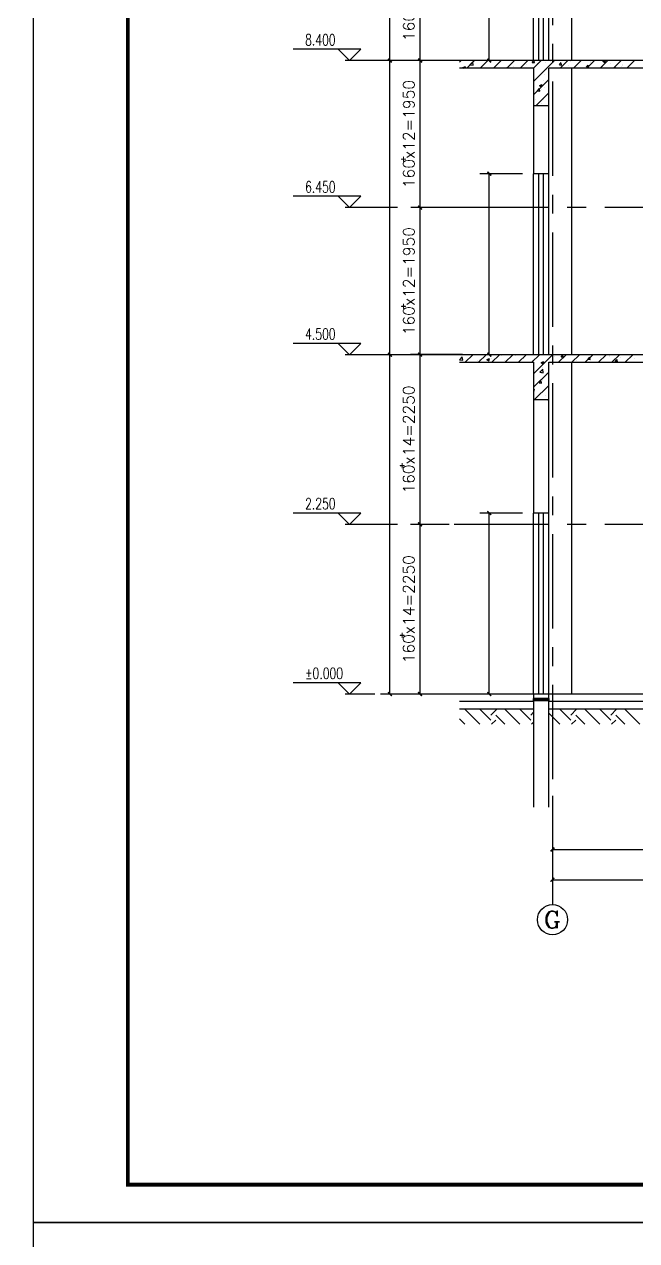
# Model space of a CAD drawing. Extents: x -4968480 to 5598971, y -5343220 to -29066.
# Drawn here: x 269488 to 277613, y -59008 to -42880 of the extents above; entities that cross this region are included whole.
import ezdxf
from ezdxf.enums import TextEntityAlignment as Align

# ---------------------------------------------------------------- set-up
doc = ezdxf.new("R2010")
doc.units = 0
doc.header["$LTSCALE"] = 1000
doc.header["$MEASUREMENT"] = 0
doc.linetypes.add('CENTER', pattern=[2, 1.25, -0.25, 0.25, -0.25])
doc.layers.get('0').update_dxf_attribs({"linetype": 'CONTINUOUS'})
doc.layers.get('Defpoints').update_dxf_attribs({"linetype": 'CONTINUOUS'})
for name, color, linetype in [('AXIS', 3, 'CONTINUOUS'), ('AXIS_TEXT', 7, 'CONTINUOUS'), ('DOTE', 1, 'CENTER'), ('PUB_DIM', 3, 'CONTINUOUS'), ('PUB_TEXT', 7, 'CONTINUOUS'), ('WALL', 2, 'CONTINUOUS'), ('WINDOW', 4, 'CONTINUOUS')]:
    doc.layers.add(name, color=color, linetype=linetype)
doc.styles.add('_TCH_AXIS', font='COMPLEX', dxfattribs={"bigfont": 'GBCBIG'})
doc.styles.add('_TCH_DIM', font='SIMPLEX', dxfattribs={"bigfont": 'GBCBIG'})
doc.styles.add('宋体', font='GBENOR', dxfattribs={"bigfont": 'GBCBIG'})
doc.dimstyles.new('DIMN', dxfattribs={"dimtxt": 300, "dimasz": 100, "dimexe": 250, "dimexo": 300, "dimgap": 150, "dimtad": 1, "dimdec": 0, "dimzin": 0, "dimdsep": 46, "dimtxsty": '_TCH_DIM', "dimblk": 'ARCHTICK', "dimcen": 0.09, "dimclrt": 7, "dimazin": 2, "dimtfac": 1, "dimtdec": 0, "dimtix": 1, "dimtmove": 2, "dimatfit": 3, "dimldrblk": 'ARCHTICK', "dimfxl": 1, "dimtolj": 1, "dimtzin": 0, "dimarcsym": 0})

# ---------------------------------------------------------------- blocks, each defined once
blk = doc.blocks.new('_ArchTick')
at = {"color": 0, "linetype": 'ByBlock', "const_width": 0.4}
blk.add_lwpolyline([(-0.5, -0.5), (0.5, 0.5)], dxfattribs=at)
blk = doc.blocks.new('*D39')
at = {"layer": 'Defpoints', "color": 0, "transparency": 16777216}
for p in [(274740, -41410), (275452, -41410, -24317), (275452, -43360, -24317)]:
    blk.add_point(p, dxfattribs=at)
at = {"layer": 'PUB_DIM', "color": 0, "lineweight": -2, "transparency": 16777216}
for p, q in [((275302, -41410), (274615, -41410)), ((274740, -43360), (274740, -41410)), ((275302, -43360), (274615, -43360))]:
    blk.add_line(p, q, dxfattribs=at)
at = {"layer": 'PUB_DIM', "color": 0, "lineweight": -2, "transparency": 16777216, "xscale": 50, "yscale": 50, "zscale": 50}
for p, rotation in [((274740, -41410), 90), ((274740, -43360), 270)]:
    blk.add_blockref('_ArchTick', p, dxfattribs=dict(at, rotation=rotation))
at = {"layer": 'PUB_DIM', "color": 7, "transparency": 16777216, "insert": (274590, -42385), "char_height": 150, "attachment_point": 5, "rotation": 90, "style": '_TCH_DIM'}
blk.add_mtext('\\A1;160x12=1950', dxfattribs=at)
blk = doc.blocks.new('*D40')
at = {"layer": 'Defpoints', "color": 0, "transparency": 16777216}
for p in [(274740, -43360), (275452, -43360, -24317), (275452, -45310, -24317)]:
    blk.add_point(p, dxfattribs=at)
at = {"layer": 'PUB_DIM', "color": 0, "lineweight": -2, "transparency": 16777216}
for p, q in [((275302, -43360), (274615, -43360)), ((274740, -45310), (274740, -43360)), ((275302, -45310), (274615, -45310))]:
    blk.add_line(p, q, dxfattribs=at)
at = {"layer": 'PUB_DIM', "color": 0, "lineweight": -2, "transparency": 16777216, "xscale": 50, "yscale": 50, "zscale": 50}
for p, rotation in [((274740, -43360), 90), ((274740, -45310), 270)]:
    blk.add_blockref('_ArchTick', p, dxfattribs=dict(at, rotation=rotation))
at = {"layer": 'PUB_DIM', "color": 7, "transparency": 16777216, "insert": (274590, -44335), "char_height": 150, "attachment_point": 5, "rotation": 90, "style": '_TCH_DIM'}
blk.add_mtext('\\A1;160x12=1950', dxfattribs=at)
blk = doc.blocks.new('*D41')
at = {"layer": 'Defpoints', "color": 0, "transparency": 16777216}
for p in [(274740, -45310), (275452, -45310, -24317), (275452, -47260, -24317)]:
    blk.add_point(p, dxfattribs=at)
at = {"layer": 'PUB_DIM', "color": 0, "lineweight": -2, "transparency": 16777216}
for p, q in [((275302, -45310), (274615, -45310)), ((274740, -47260), (274740, -45310)), ((275302, -47260), (274615, -47260))]:
    blk.add_line(p, q, dxfattribs=at)
at = {"layer": 'PUB_DIM', "color": 0, "lineweight": -2, "transparency": 16777216, "xscale": 50, "yscale": 50, "zscale": 50}
for p, rotation in [((274740, -45310), 90), ((274740, -47260), 270)]:
    blk.add_blockref('_ArchTick', p, dxfattribs=dict(at, rotation=rotation))
at = {"layer": 'PUB_DIM', "color": 7, "transparency": 16777216, "insert": (274590, -46285), "char_height": 150, "attachment_point": 5, "rotation": 90, "style": '_TCH_DIM'}
blk.add_mtext('\\A1;160x12=1950', dxfattribs=at)
blk = doc.blocks.new('*D42')
at = {"layer": 'Defpoints', "color": 0, "transparency": 16777216}
for p in [(274739, -47260), (275276, -47260, -24317), (275276, -49510, -24317)]:
    blk.add_point(p, dxfattribs=at)
at = {"layer": 'PUB_DIM', "color": 0, "lineweight": -2, "transparency": 16777216}
for p, q in [((275126, -47260), (274614, -47260)), ((274739, -49510), (274739, -47260)), ((275126, -49510), (274614, -49510))]:
    blk.add_line(p, q, dxfattribs=at)
at = {"layer": 'PUB_DIM', "color": 0, "lineweight": -2, "transparency": 16777216, "xscale": 50, "yscale": 50, "zscale": 50}
for p, rotation in [((274739, -47260), 90), ((274739, -49510), 270)]:
    blk.add_blockref('_ArchTick', p, dxfattribs=dict(at, rotation=rotation))
at = {"layer": 'PUB_DIM', "color": 7, "transparency": 16777216, "insert": (274589, -48385), "char_height": 150, "attachment_point": 5, "rotation": 90, "style": '_TCH_DIM'}
blk.add_mtext('\\A1;160x14=2250', dxfattribs=at)
blk = doc.blocks.new('*D43')
at = {"layer": 'Defpoints', "color": 0, "transparency": 16777216}
for p in [(274739, -49510), (275276, -49510, -24317), (275276, -51760, -24317)]:
    blk.add_point(p, dxfattribs=at)
at = {"layer": 'PUB_DIM', "color": 0, "lineweight": -2, "transparency": 16777216}
for p, q in [((275126, -49510), (274614, -49510)), ((274739, -51760), (274739, -49510)), ((275126, -51760), (274614, -51760))]:
    blk.add_line(p, q, dxfattribs=at)
at = {"layer": 'PUB_DIM', "color": 0, "lineweight": -2, "transparency": 16777216, "xscale": 50, "yscale": 50, "zscale": 50}
for p, rotation in [((274739, -49510), 90), ((274739, -51760), 270)]:
    blk.add_blockref('_ArchTick', p, dxfattribs=dict(at, rotation=rotation))
at = {"layer": 'PUB_DIM', "color": 7, "transparency": 16777216, "insert": (274589, -50635), "char_height": 150, "attachment_point": 5, "rotation": 90, "style": '_TCH_DIM'}
blk.add_mtext('\\A1;160x14=2250', dxfattribs=at)

msp = doc.modelspace()

# ---------------------------------------------------------------- hatches: boundary and pattern name
msp.add_hatch(color=8).paths.add_polyline_path([(276246.3, -51820.4), (276446.3, -51820.4), (276446.3, -51850.4), (276246.3, -51850.4)])

# ---------------------------------------------------------------- linework, layer by layer
for p, q in [((276746.3, -39560.4, -24317.3), (276746.3, -43360.4, -24317.3)), ((276746.3, -43460.4, -24317.3), (276746.3, -47260.4, -24317.3)), ((276746.3, -47360.4, -24317.3), (276746.3, -51760.4, -24317.3)), ((276246.3, -51860.4, -46871.2), (275261.1, -51860.4, -48634.7)), ((276446.3, -51820.4, -48634.7), (276246.3, -51820.4, -24317.3)), ((276446.3, -51850.4, -48634.7), (276246.3, -51850.4, -24317.3)), ((277996.3, -51860.4, -43738.6), (276446.3, -51860.4, -46513.2)), ((276246.3, -51960.4, -46871.2), (275261.1, -51960.4, -48634.7)), ((277996.3, -51960.4, -43738.6), (276446.3, -51960.4, -46513.2))]:
    msp.add_line(p, q)
at = {"color": 8}
for p, q in [((275262.5, -43382.5, -24317.3), (275284.6, -43360.4, -24317.3)), ((275275.4, -43375.8, -24317.3), (275275.4, -43375.8, -24317.3)), ((275361.4, -43460.4, -24317.3), (275461.4, -43360.4, -24317.3)), ((275399.7, -43416, -24317.3), (275438.6, -43375.4, -24317.3)), ((275444.1, -43423.1, -24317.3), (275438.6, -43375.6, -24317.3)), ((275538.2, -43460.4, -24317.3), (275638.2, -43360.4, -24317.3)), ((275714.9, -43460.4, -24317.3), (275814.9, -43360.4, -24317.3)), ((275891.7, -43460.4, -24317.3), (275991.7, -43360.4, -24317.3)), ((276068.5, -43460.4, -24317.3), (276168.5, -43360.4, -24317.3)), ((276228.4, -43385.4, -24317.3), (276249.4, -43360.4, -24317.3)), ((276245.3, -43460.4, -24317.3), (276345.3, -43360.4, -24317.3)), ((276258.3, -43388.2, -24317.3), (276253.1, -43360.4, -24317.3)), ((276400.2, -43382.2, -24317.3), (276400.2, -43382.2, -24317.3)), ((276469, -43367.9, -24317.3), (276469, -43367.9, -24317.3)), ((276496.3, -43386.2, -24317.3), (276522, -43360.4, -24317.3)), ((276598.8, -43460.4, -24317.3), (276698.8, -43360.4, -24317.3)), ((276735.9, -43379.2, -24317.3), (276735.9, -43379.2, -24317.3)), ((276775.6, -43460.4, -24317.3), (276875.6, -43360.4, -24317.3)), ((276952.4, -43460.4, -24317.3), (277052.4, -43360.4, -24317.3)), ((277004.3, -43373.9, -24317.3), (277004.3, -43373.9, -24317.3)), ((277129.1, -43460.4, -24317.3), (277229.1, -43360.4, -24317.3)), ((277164.3, -43369.9, -24317.3), (277189, -43360.4, -24317.3)), ((277164.3, -43369.9, -24317.3), (277189.2, -43386.7, -24317.3)), ((277189.1, -43386.9, -24317.3), (277198, -43360.4, -24317.3)), ((277305.9, -43460.4, -24317.3), (277405.9, -43360.4, -24317.3)), ((277482.7, -43460.4, -24317.3), (277582.7, -43360.4, -24317.3)), ((275307.1, -43451.1, -24317.3), (275342.1, -43437.6, -24317.3)), ((275307.1, -43451.1, -24317.3), (275320.9, -43460.4, -24317.3)), ((275334.5, -43460.4, -24317.3), (275342, -43437.8, -24317.3)), ((275399.7, -43416, -24317.3), (275444.1, -43422.9, -24317.3)), ((275890.9, -43449.4, -24317.3), (275890.9, -43449.4, -24317.3)), ((275970.1, -43460.4, -24317.3), (275972.2, -43458.2, -24317.3)), ((275972.4, -43460.4, -24317.3), (275972.2, -43458.4, -24317.3)), ((275984.9, -43437.1, -24317.3), (275984.9, -43437.1, -24317.3)), ((276110.1, -43420.6, -24317.3), (276110.1, -43420.6, -24317.3)), ((276147.7, -43414.2, -24317.3), (276147.7, -43414.2, -24317.3)), ((276228.4, -43385.4, -24317.3), (276258.3, -43388, -24317.3)), ((276246.3, -43636.2, -24317.3), (276496.3, -43386.2, -24317.3)), ((276299.4, -43395.7, -24317.3), (276299.4, -43395.7, -24317.3)), ((276421.2, -43474, -24317.3), (276421.2, -43474, -24317.3)), ((276587, -43416.8, -24317.3), (276611.1, -43388, -24317.3)), ((276587, -43416.8, -24317.3), (276616.9, -43419.4, -24317.3)), ((276616.9, -43419.6, -24317.3), (276611.1, -43388.3, -24317.3)), ((276712.8, -43423.9, -24317.3), (276712.8, -43423.9, -24317.3)), ((276945.7, -43448.1, -24317.3), (276969.8, -43419.4, -24317.3)), ((276945.7, -43448.1, -24317.3), (276975.6, -43450.7, -24317.3)), ((276975.5, -43451, -24317.3), (276969.7, -43419.6, -24317.3)), ((277002.8, -43390.5, -24317.3), (277002.8, -43390.5, -24317.3)), ((277163.1, -43443.9, -24317.3), (277163.1, -43443.9, -24317.3)), ((277239.2, -43451.8, -24317.3), (277239.2, -43451.8, -24317.3)), ((277269.7, -43401.7, -24317.3), (277269.7, -43401.7, -24317.3)), ((277320.3, -43460.4, -24317.3), (277328.4, -43450.8, -24317.3)), ((277330.1, -43460.4, -24317.3), (277328.4, -43451, -24317.3)), ((277415.7, -43433.6, -24317.3), (277415.7, -43433.6, -24317.3)), ((277422.8, -43406.5, -24317.3), (277422.8, -43406.5, -24317.3)), ((277428.5, -43426.9, -24317.3), (277428.5, -43426.9, -24317.3)), ((277536.6, -43413, -24317.3), (277536.6, -43413, -24317.3)), ((276246.3, -43813, -24317.3), (276446.3, -43613, -24317.3)), ((276249.4, -43633.8, -24317.3), (276249.4, -43633.8, -24317.3)), ((276324.1, -43692.4, -24317.3), (276359.1, -43679, -24317.3)), ((276324.1, -43692.4, -24317.3), (276348.9, -43709.2, -24317.3)), ((276348.9, -43709.4, -24317.3), (276359.1, -43679.2, -24317.3)), ((276371.6, -43623.4, -24317.3), (276371.6, -43623.4, -24317.3)), ((276394.1, -43548.6, -24317.3), (276394.1, -43548.6, -24317.3)), ((276275.6, -43960.4, -24317.3), (276446.3, -43789.7, -24317.3)), ((276297.8, -43761.5, -24317.3), (276321.9, -43732.8, -24317.3)), ((276297.8, -43761.5, -24317.3), (276327.7, -43764.1, -24317.3)), ((276327.6, -43764.3, -24317.3), (276321.9, -43733, -24317.3)), ((276352.1, -43748.5, -24317.3), (276352.1, -43748.5, -24317.3)), ((276388, -43715.1, -24317.3), (276388, -43715.1, -24317.3)), ((276440.3, -43808.8, -24317.3), (276440.3, -43808.8, -24317.3)), ((276272.2, -43877.6, -24317.3), (276272.2, -43877.6, -24317.3)), ((276345.8, -43929.2, -24317.3), (276345.8, -43929.2, -24317.3)), ((276382, -43881.5, -24317.3), (276382, -43881.5, -24317.3)), ((275261.1, -47262.1), (275262.8, -47260.4)), ((275261.1, -47327.3), (275299.4, -47287.4)), ((275261.1, -47328.1), (275304.9, -47334.9)), ((275304.9, -47335), (275299.4, -47287.6)), ((275339.6, -47360.4), (275439.6, -47260.4)), ((275371.4, -47353.1), (275371.4, -47353.1)), ((275496.6, -47336.6), (275496.6, -47336.6)), ((275516.3, -47360.4), (275616.3, -47260.4)), ((275528.7, -47321.9), (275528.7, -47321.9)), ((275626.5, -47325.3), (275661.5, -47311.9)), ((275626.5, -47325.3), (275651.4, -47342.1)), ((275651.3, -47342.3), (275661.5, -47312.1)), ((275685.9, -47311.7), (275685.9, -47311.7)), ((275693.1, -47360.4), (275793.1, -47260.4)), ((275820.3, -47271.8), (275820.3, -47271.8)), ((275861.9, -47337.2), (275861.9, -47337.2)), ((275869.9, -47360.4), (275969.9, -47260.4)), ((276001.7, -47270.1), (276001.7, -47270.1)), ((276046.7, -47360.4), (276146.7, -47260.4)), ((276114.4, -47305.2), (276114.4, -47305.2)), ((276223.4, -47360.4), (276323.4, -47260.4)), ((276231.7, -47331.6), (276231.7, -47331.6)), ((276246.3, -47514.4), (276496.3, -47264.4)), ((276279.5, -47260.4), (276280.7, -47260.5)), ((276280.6, -47260.7), (276280.6, -47260.4)), ((276345.1, -47365.4), (276380.1, -47351.9)), ((276345.1, -47365.4), (276369.9, -47382.1)), ((276369.9, -47382.3), (276380, -47352.1)), ((276374.1, -47267.7), (276374.1, -47267.7)), ((276496.3, -47264.4), (276500.2, -47260.4)), ((276523.3, -47281.5), (276523.3, -47281.5)), ((276577, -47360.4), (276677, -47260.4)), ((276609.4, -47289.3), (276633.5, -47260.5)), ((276609.4, -47289.3), (276639.3, -47291.9)), ((276639.3, -47292.1), (276633.5, -47260.8)), ((276753.8, -47360.4), (276853.8, -47260.4)), ((276815, -47342.9), (276815, -47342.9)), ((276930.5, -47360.4), (277030.5, -47260.4)), ((276968, -47320.6), (276992.1, -47291.9)), ((276968, -47320.6), (276997.9, -47323.3)), ((276997.9, -47323.5), (276992.1, -47292.1)), ((277107.3, -47360.4), (277207.3, -47260.4)), ((277130.8, -47301.3), (277130.8, -47301.3)), ((277137, -47329.5), (277137, -47329.5)), ((277253.1, -47270.6), (277253.1, -47270.6)), ((277256, -47284.8), (277256, -47284.8)), ((277284.1, -47360.4), (277384.1, -47260.4)), ((277297.4, -47356.4), (277297.4, -47356.4)), ((277326.7, -47352), (277350.8, -47323.3)), ((277326.7, -47352), (277356.6, -47354.6)), ((277356.5, -47354.9), (277350.7, -47323.5)), ((277393.7, -47294.3), (277393.7, -47294.3)), ((277460.9, -47360.4), (277560.9, -47260.4)), ((277507.9, -47260.4), (277508.6, -47260.9)), ((277508.6, -47261.1), (277508.8, -47260.4)), ((277520, -47281.8), (277520, -47281.8)), ((277589, -47306.3), (277589, -47306.3)), ((276246.3, -47691.1), (276446.3, -47491.1)), ((276327.7, -47493.5), (276366.7, -47452.9)), ((276327.7, -47493.5), (276372.2, -47500.4)), ((276355, -47492.2), (276355, -47492.2)), ((276372.1, -47500.6), (276366.6, -47453.1)), ((276368.1, -47434.2), (276368.1, -47434.2)), ((276422.6, -47506.5), (276422.6, -47506.5)), ((276246.3, -47719.2), (276258.4, -47714.5)), ((276248.2, -47744.9), (276258.4, -47714.7)), ((276253.8, -47860.4), (276446.3, -47667.9)), ((276320.2, -47634), (276344.3, -47605.3)), ((276320.2, -47634), (276350, -47636.6)), ((276350, -47636.8), (276344.2, -47605.5)), ((276362, -47600.6), (276362, -47600.6)), ((276369, -47581.5), (276369, -47581.5)), ((276246.3, -47743.3), (276248.3, -47744.7)), ((276255.5, -47746.4), (276255.5, -47746.4)), ((276355.9, -47767.1), (276355.9, -47767.1)), ((276362.6, -47762.2), (276362.6, -47762.2)), ((276402, -47804.9), (276402, -47804.9)), ((276430.5, -47860.4), (276446.3, -47844.7)), ((276246.3, -51820.4, -24317.3), (276446.3, -51820.4, -24317.3)), ((276246.3, -51850.4, -24317.3), (276246.3, -51820.4, -24317.3)), ((276446.3, -51850.4, -24317.3), (276246.3, -51850.4, -24317.3)), ((276446.3, -51820.4, -24317.3), (276446.3, -51850.4, -24317.3)), ((275334.9, -52160.4), (275261.1, -52086.6)), ((275533.8, -52160.4), (275333.8, -51960.4)), ((275677.4, -52105.1), (275532.7, -51960.4)), ((275677.4, -52038.8), (275755.8, -51960.4)), ((275865.3, -52160.4), (275743.7, -52038.8)), ((276064.1, -52160.4), (275864.1, -51960.4)), ((276207.7, -52105.1), (276063, -51960.4)), ((276207.7, -52038.8), (276246.3, -52000.2)), ((276594.5, -52160.4), (276446.3, -52012.2)), ((276738, -52105.1), (276593.3, -51960.4)), ((276738, -52038.8), (276816.4, -51960.4)), ((276925.9, -52160.4), (276804.3, -52038.8)), ((277124.8, -52160.4), (276924.8, -51960.4)), ((277268.4, -52105.1), (277123.7, -51960.4)), ((277268.4, -52038.8), (277346.7, -51960.4)), ((277456.2, -52160.4), (277334.6, -52038.8)), ((277655.1, -52160.4), (277455.1, -51960.4)), ((275688.3, -52160.4), (275743.7, -52105.1)), ((276218.7, -52160.4), (276246.3, -52132.8)), ((276749, -52160.4), (276804.3, -52105.1)), ((277279.3, -52160.4), (277334.6, -52105.1))]:
    msp.add_line(p, q, dxfattribs=at)
at = {"elevation": -24317.3}
for points in [[(269611.7, -58766.1), (269611.7, -29066.1), (311661.7, -29066.1), (311661.7, -58766.1)], [(269611.7, -88466.1), (269611.7, -58766.1), (311661.7, -58766.1), (311661.7, -88466.1)]]:
    msp.add_lwpolyline(points, close=True, dxfattribs=at)
at = {"const_width": 50, "elevation": -24317.3}
msp.add_lwpolyline([(270861.7, -58266.1), (311161.7, -58266.1), (311161.7, -29566.1), (270861.7, -29566.1)], close=True, dxfattribs=at)
at = {"layer": 'AXIS'}
msp.add_line((276496.3, -54019.6, -24317.3), (276496.3, -54551.9, -24317.3), dxfattribs=at)
msp.add_circle((276496.3, -54751.9, -24317.3), 200, dxfattribs=at)
at = {"layer": 'DOTE'}
for p, q in [((276496.3, -33639.2, -24317.3), (276496.3, -53260.4, -24317.3)), ((277028.1, -43360.4, -24317.3), (273926.6, -43360.4, -24317.3)), ((282441.7, -45310.4, -24317.3), (273926.6, -45310.4, -24317.3)), ((277028.1, -47260.4, -24317.3), (273926.6, -47260.4, -24317.3)), ((282441.7, -49510.4, -24317.3), (273926.6, -49510.4, -24317.3)), ((279638.4, -51760.4, -24317.3), (273926.6, -51760.4, -24317.3))]:
    msp.add_line(p, q, dxfattribs=at)
at = {"layer": 'PUB_DIM'}
for p, q in [((274339.4, -43360.4), (274339.4, -39460.4)), ((275657.6, -43360.4, 44411.1), (275657.6, -40960.4, 44411.1)), ((273953.4, -43210.4, -24317.3), (273053.4, -43210.4, -24317.3)), ((273803.4, -43360.4, -24317.3), (273653.4, -43210.4, -24317.3)), ((273803.4, -43360.4, -24317.3), (273953.4, -43210.4, -24317.3)), ((273926.6, -43360.4, -24317.3), (273745.1, -43360.4, -24317.3)), ((275313.8, -43360.4), (274214.4, -43360.4)), ((275313.8, -43360.4), (274214.4, -43360.4)), ((274339.4, -47260.4), (274339.4, -43360.4)), ((276096.3, -43360.4, 44411.1), (275532.6, -43360.4, 44411.1)), ((276096.3, -44860.4, 44411.1), (275532.6, -44860.4, 44411.1)), ((275657.6, -47260.4, 44411.1), (275657.6, -44860.4, 44411.1)), ((273953.4, -45160.4, -24317.3), (273053.4, -45160.4, -24317.3)), ((273803.4, -45310.4, -24317.3), (273653.4, -45160.4, -24317.3)), ((273926.6, -45310.4, -24317.3), (273745.1, -45310.4, -24317.3)), ((273803.4, -45310.4, -24317.3), (273953.4, -45160.4, -24317.3)), ((273953.4, -47110.4, -24317.3), (273053.4, -47110.4, -24317.3)), ((273803.4, -47260.4, -24317.3), (273653.4, -47110.4, -24317.3)), ((273803.4, -47260.4, -24317.3), (273953.4, -47110.4, -24317.3)), ((273926.6, -47260.4, -24317.3), (273745.1, -47260.4, -24317.3)), ((275313.8, -47260.4), (274214.4, -47260.4)), ((275313.8, -47260.4), (274214.4, -47260.4)), ((274339.4, -51760.4), (274339.4, -47260.4)), ((276096.3, -47260.4, 44411.1), (275532.6, -47260.4, 44411.1)), ((273953.4, -49360.4, -24317.3), (273053.4, -49360.4, -24317.3)), ((273803.4, -49510.4, -24317.3), (273653.4, -49360.4, -24317.3)), ((273926.6, -49510.4, -24317.3), (273745.1, -49510.4, -24317.3)), ((273803.4, -49510.4, -24317.3), (273953.4, -49360.4, -24317.3)), ((276096.3, -49360.4, 22010.9), (275532.6, -49360.4, 22010.9)), ((275657.6, -51760.4, 22010.9), (275657.6, -49360.4, 22010.9)), ((273953.4, -51610.4, -24317.3), (273053.4, -51610.4, -24317.3)), ((273803.4, -51760.4, -24317.3), (273653.4, -51610.4, -24317.3)), ((273803.4, -51760.4, -24317.3), (273953.4, -51610.4, -24317.3)), ((273926.6, -51760.4, -24317.3), (273745.1, -51760.4, -24317.3)), ((275313.8, -51760.4), (274214.4, -51760.4)), ((276096.3, -51760.4, 22010.9), (275532.6, -51760.4, 22010.9)), ((276496.3, -53110), (276496.3, -53947)), ((276496.3, -53727.5, -24317.3), (276496.3, -54347.4, -24317.3)), ((276496.3, -53822), (278196.3, -53822)), ((276496.3, -54222.4, -24317.3), (283996.3, -54222.4, -24317.3))]:
    msp.add_line(p, q, dxfattribs=at)
at = {"layer": 'WALL'}
for p, q in [((278496.3, -43360.4, -24317.3), (275261.1, -43360.4, -24317.3)), ((276246.3, -43460.4, -24317.3), (275261.1, -43460.4, -24317.3)), ((276246.3, -43460.4, -24317.3), (276246.3, -44860.4, -24317.3)), ((278246.3, -43460.4, -24317.3), (276446.3, -43460.4, -24317.3)), ((276446.3, -44860.4, -24317.3), (276446.3, -43460.4, -24317.3)), ((276446.3, -43960.4, -24317.3), (276246.3, -43960.4, -24317.3)), ((276446.3, -44860.4, -24317.3), (276246.3, -44860.4, -24706.6)), ((278496.3, -47260.4, -24317.3), (275261.1, -47260.4, -24317.3)), ((275261.1, -47360.4, -24317.3), (276246.3, -47360.4, -24317.3)), ((276246.3, -47360.4, -24317.3), (276246.3, -49360.4, -24317.3)), ((276446.3, -49360.4, -24317.3), (276446.3, -47360.4, -24317.3)), ((276446.3, -47360.4, -24317.3), (277946.3, -47360.4, -24317.3)), ((276446.3, -47860.4, -24317.3), (276246.3, -47860.4, -24317.3)), ((276446.3, -49360.4, -46328.3), (276246.3, -49360.4, -46717.5)), ((276446.3, -51760.4, -46328.3), (275261.1, -51760.4, -48634.7)), ((276246.3, -51760.4, -24317.3), (276246.3, -53260.4, -24317.3)), ((276446.3, -53260.4, -24317.3), (276446.3, -51760.4, -24317.3)), ((278196.3, -51760.4, -42922.6), (276446.3, -51760.4, -46328.3))]:
    msp.add_line(p, q, dxfattribs=at)
at = {"layer": 'WINDOW'}
for p, q in [((276246.3, -43360.4, -23928.1), (276246.3, -40960.4, -23928.1)), ((276316.3, -43360.4, -23928.1), (276316.3, -40960.4, -23928.1)), ((276376.3, -43360.4, -23928.1), (276376.3, -40960.4, -23928.1)), ((276446.3, -43360.4, -23928.1), (276446.3, -40960.4, -23928.1)), ((276246.3, -47260.4, -23928.1), (276246.3, -44860.4, -23928.1)), ((276316.3, -47260.4, -23928.1), (276316.3, -44860.4, -23928.1)), ((276376.3, -47260.4, -23928.1), (276376.3, -44860.4, -23928.1)), ((276446.3, -47260.4, -23928.1), (276446.3, -44860.4, -23928.1)), ((276246.3, -51760.4, -46328.3), (276246.3, -49360.4, -46328.3)), ((276316.3, -51760.4, -46328.3), (276316.3, -49360.4, -46328.3)), ((276376.3, -51760.4, -46328.3), (276376.3, -49360.4, -46328.3)), ((276446.3, -51760.4, -46328.3), (276446.3, -49360.4, -46328.3))]:
    msp.add_line(p, q, dxfattribs=at)

# ---------------------------------------------------------------- block references
at = {"layer": 'PUB_DIM', "xscale": 50, "yscale": 50, "zscale": 50}
for p, rotation in [((274339.4, -43360.4), 270), ((274339.4, -43360.4), 90), ((275657.6, -43360.4, 44411.1), 270), ((275657.6, -44860.4, 44411.1), 90), ((274339.4, -47260.4), 270), ((274339.4, -47260.4), 90), ((275657.6, -47260.4, 44411.1), 270), ((275657.6, -49360.4, 22010.9), 90), ((274339.4, -51760.4), 270), ((275657.6, -51760.4, 22010.9), 270), ((276496.3, -53822), 180), ((276496.3, -54222.4, -24317.3), 180)]:
    msp.add_blockref('_ArchTick', p, dxfattribs=dict(at, rotation=rotation))

# ---------------------------------------------------------------- texts
at = {"style": '宋体'}
for p in [(274476.3, -44728.2, 44800.3), (274476.3, -46678.2, 44800.3), (274457, -48790.8, 22400.2), (274457, -51040.8)]:
    msp.add_text('+', height=150, dxfattribs=at).set_placement(p)
at = {"layer": 'AXIS_TEXT', "style": '_TCH_AXIS', "width": 1.166667}
msp.add_text('G', height=226.3, dxfattribs=at).set_placement((276383.1, -54865, -24317.3), (276609.4, -54865, -24317.3), align=Align.FIT)
at = {"layer": 'PUB_TEXT', "style": '_TCH_DIM', "width": 0.705882}
for s, p in [('8.400', (273213.4, -43160.4, -24317.3)), ('6.450', (273213.4, -45110.4, -24317.3)), ('4.500', (273213.4, -47060.4, -24317.3)), ('2.250', (273213.4, -49310.4, -24317.3)), ('%%p0.000', (273213.4, -51560.4, -24317.3))]:
    msp.add_text(s, height=148.75, dxfattribs=at).set_placement(p)

# ---------------------------------------------------------------- dimensions: what is measured, and where the dimension line sits
at = {"layer": 'PUB_DIM'}
for p1, p2, distance, text, picture, middle in [((275451.7, -43360.4, -1917.2), (275451.7, -41410.4, -1917.2), 711.9, '160x12=1950', '*D39', (274589.9, -42385.4, 22400.2)), ((275451.7, -45310.4, -1917.2), (275451.7, -43360.4, -1917.2), 711.9, '160x12=1950', '*D40', (274589.9, -44335.4, 22400.2)), ((275451.7, -47260.4, -1917.2), (275451.7, -45310.4, -1917.2), 711.9, '160x12=1950', '*D41', (274589.9, -46285.4, 22400.2)), ((275276.3, -49510.4, -1917.2), (275276.3, -47260.4, -1917.2), 536.9, '160x14=2250', '*D42', (274589.5, -48385.4, 22400.2)), ((275276.3, -51760.4, -24317.3), (275276.3, -49510.4, -24317.3), 536.9, '160x14=2250', '*D43', (274589.5, -50635.4))]:
    dim = msp.add_aligned_dim(p1=p1, p2=p2, distance=distance, text=text, dimstyle='DIMN', override={"dimscale": 0.5}, dxfattribs=at)
    dim.commit()
    dim.dimension.update_dxf_attribs({"geometry": picture, "text_midpoint": middle})

doc.saveas('drawing.dxf')
